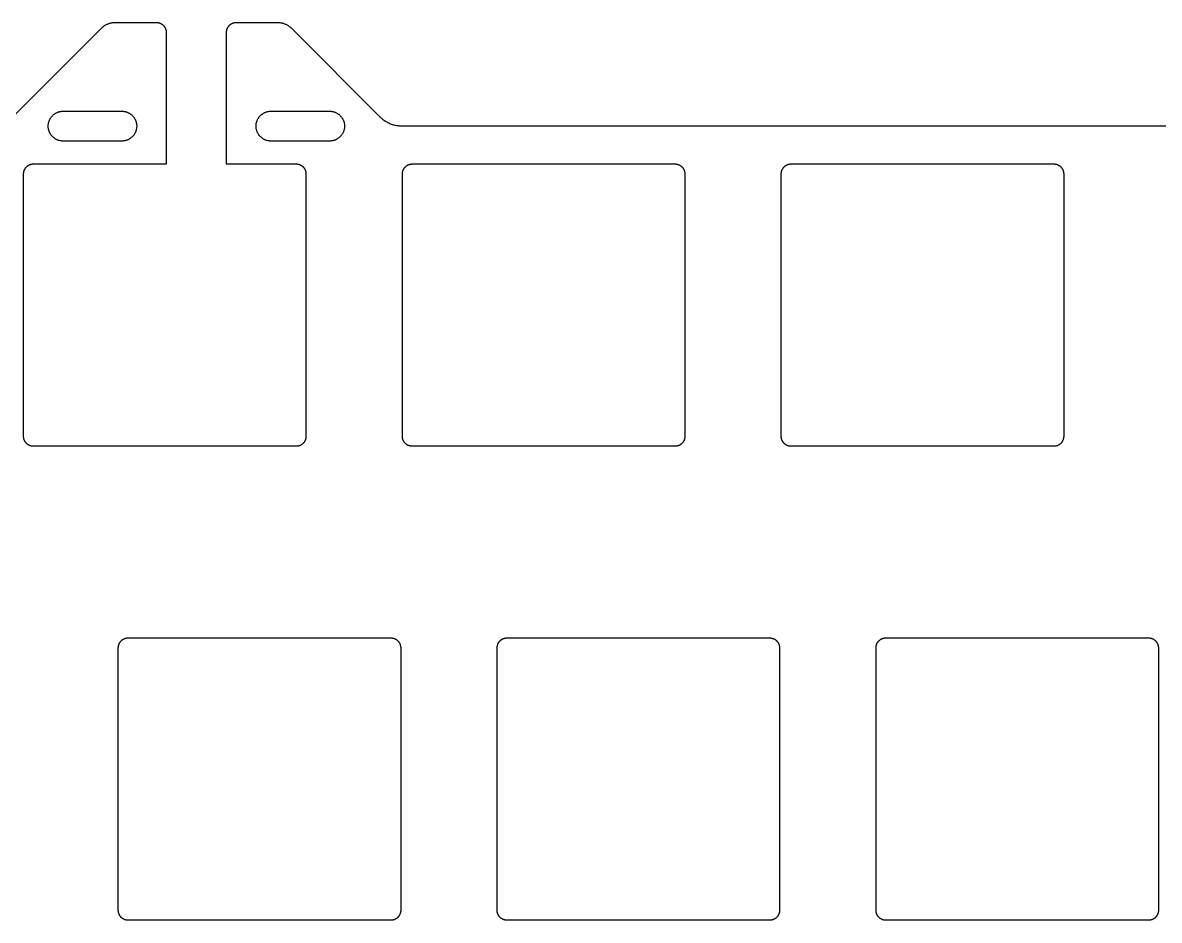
# Model space of a CAD drawing. Header units: millimetres. Extents: x -9 to 295, y -114 to 14.
# Drawn here: x 178.6 to 235.7, y -30.9 to 14.2 of the extents above; entities that cross this region are included whole.
import ezdxf

# ---------------------------------------------------------------- set-up
doc = ezdxf.new("R2010")
doc.units = ezdxf.units.MM
doc.layers.add('Layer 01', color=18, linetype='Continuous', true_color=0x000000)

msp = doc.modelspace()

# ---------------------------------------------------------------- linework, layer by layer
at = {"layer": 'Layer 01'}
msp.add_lwpolyline([(265.904, 9), (197.646, 9), (197.595, 9.001), (197.544, 9.004), (197.493, 9.008), (197.442, 9.014), (197.391, 9.022), (197.341, 9.031), (197.291, 9.043), (197.242, 9.056), (197.193, 9.07), (197.144, 9.087), (197.096, 9.105), (197.049, 9.124), (197.002, 9.145), (196.956, 9.168), (196.911, 9.193), (196.867, 9.218), (196.824, 9.246), (196.781, 9.275), (196.74, 9.305), (196.7, 9.336), (196.661, 9.369), (196.622, 9.404), (196.586, 9.439), (192.118, 13.907), (192.093, 13.931), (192.068, 13.954), (192.042, 13.976), (192.015, 13.997), (191.987, 14.017), (191.959, 14.036), (191.93, 14.054), (191.901, 14.072), (191.871, 14.088), (191.84, 14.103), (191.809, 14.117), (191.778, 14.13), (191.746, 14.142), (191.713, 14.153), (191.681, 14.163), (191.648, 14.172), (191.614, 14.179), (191.581, 14.185), (191.547, 14.191), (191.513, 14.195), (191.479, 14.198), (191.445, 14.199), (191.411, 14.2), (189.325, 14.2), (189.308, 14.2), (189.291, 14.199), (189.274, 14.197), (189.257, 14.195), (189.24, 14.193), (189.223, 14.19), (189.207, 14.186), (189.19, 14.181), (189.174, 14.177), (189.158, 14.171), (189.142, 14.165), (189.126, 14.159), (189.11, 14.152), (189.095, 14.144), (189.08, 14.136), (189.065, 14.127), (189.051, 14.118), (189.037, 14.108), (189.023, 14.098), (189.009, 14.088), (188.996, 14.077), (188.984, 14.065), (188.971, 14.054), (188.96, 14.041), (188.948, 14.029), (188.937, 14.016), (188.927, 14.002), (188.917, 13.988), (188.907, 13.974), (188.898, 13.96), (188.889, 13.945), (188.881, 13.93), (188.873, 13.915), (188.866, 13.899), (188.86, 13.883), (188.854, 13.867), (188.848, 13.851), (188.844, 13.835), (188.839, 13.818), (188.835, 13.802), (188.832, 13.785), (188.83, 13.768), (188.828, 13.751), (188.826, 13.734), (188.825, 13.717), (188.825, 13.7), (188.825, 7.1), (192.337, 7.1), (192.354, 7.1), (192.371, 7.099), (192.388, 7.097), (192.405, 7.095), (192.421, 7.093), (192.438, 7.09), (192.455, 7.086), (192.471, 7.081), (192.488, 7.077), (192.504, 7.071), (192.52, 7.065), (192.536, 7.059), (192.551, 7.052), (192.567, 7.044), (192.582, 7.036), (192.596, 7.027), (192.611, 7.018), (192.625, 7.008), (192.639, 6.998), (192.652, 6.988), (192.665, 6.977), (192.678, 6.965), (192.69, 6.954), (192.702, 6.941), (192.713, 6.929), (192.724, 6.916), (192.735, 6.902), (192.745, 6.888), (192.755, 6.874), (192.764, 6.86), (192.772, 6.845), (192.78, 6.83), (192.788, 6.815), (192.795, 6.799), (192.802, 6.783), (192.808, 6.767), (192.813, 6.751), (192.818, 6.735), (192.822, 6.718), (192.826, 6.702), (192.829, 6.685), (192.832, 6.668), (192.834, 6.651), (192.835, 6.634), (192.836, 6.617), (192.837, 6.6), (192.837, -6.6), (192.836, -6.617), (192.835, -6.634), (192.834, -6.651), (192.832, -6.668), (192.829, -6.685), (192.826, -6.702), (192.822, -6.718), (192.818, -6.735), (192.813, -6.751), (192.808, -6.767), (192.802, -6.783), (192.795, -6.799), (192.788, -6.815), (192.78, -6.83), (192.772, -6.845), (192.764, -6.86), (192.755, -6.874), (192.745, -6.888), (192.735, -6.902), (192.724, -6.916), (192.713, -6.929), (192.702, -6.941), (192.69, -6.954), (192.678, -6.965), (192.665, -6.977), (192.652, -6.988), (192.639, -6.998), (192.625, -7.008), (192.611, -7.018), (192.596, -7.027), (192.582, -7.036), (192.567, -7.044), (192.551, -7.052), (192.536, -7.059), (192.52, -7.065), (192.504, -7.071), (192.488, -7.077), (192.471, -7.081), (192.455, -7.086), (192.438, -7.09), (192.421, -7.093), (192.405, -7.095), (192.388, -7.097), (192.371, -7.099), (192.354, -7.1), (192.337, -7.1), (179.137, -7.1), (179.119, -7.1), (179.102, -7.099), (179.085, -7.097), (179.068, -7.095), (179.052, -7.093), (179.035, -7.09), (179.018, -7.086), (179.002, -7.081), (178.985, -7.077), (178.969, -7.071), (178.953, -7.065), (178.937, -7.059), (178.922, -7.052), (178.906, -7.044), (178.891, -7.036), (178.877, -7.027), (178.862, -7.018), (178.848, -7.008), (178.834, -6.998), (178.821, -6.988), (178.808, -6.977), (178.795, -6.965), (178.783, -6.954), (178.771, -6.941), (178.76, -6.929), (178.749, -6.916), (178.738, -6.902), (178.728, -6.888), (178.718, -6.874), (178.709, -6.86), (178.701, -6.845), (178.693, -6.83), (178.685, -6.815), (178.678, -6.799), (178.671, -6.783), (178.665, -6.767), (178.66, -6.751), (178.655, -6.735), (178.651, -6.718), (178.647, -6.702), (178.644, -6.685), (178.641, -6.668), (178.639, -6.651), (178.638, -6.634), (178.637, -6.617), (178.637, -6.6), (178.637, 6.6), (178.637, 6.617), (178.638, 6.634), (178.639, 6.651), (178.641, 6.668), (178.644, 6.685), (178.647, 6.702), (178.651, 6.718), (178.655, 6.735), (178.66, 6.751), (178.665, 6.767), (178.671, 6.783), (178.678, 6.799), (178.685, 6.815), (178.693, 6.83), (178.701, 6.845), (178.709, 6.86), (178.718, 6.874), (178.728, 6.888), (178.738, 6.902), (178.749, 6.916), (178.76, 6.929), (178.771, 6.941), (178.783, 6.954), (178.795, 6.965), (178.808, 6.977), (178.821, 6.988), (178.834, 6.998), (178.848, 7.008), (178.862, 7.018), (178.877, 7.027), (178.891, 7.036), (178.906, 7.044), (178.922, 7.052), (178.937, 7.059), (178.953, 7.065), (178.969, 7.071), (178.985, 7.077), (179.002, 7.081), (179.018, 7.086), (179.035, 7.09), (179.052, 7.093), (179.068, 7.095), (179.085, 7.097), (179.102, 7.099), (179.119, 7.1), (179.137, 7.1), (185.825, 7.1), (185.825, 13.7), (185.825, 13.717), (185.824, 13.734), (185.822, 13.751), (185.82, 13.768), (185.818, 13.785), (185.815, 13.802), (185.811, 13.818), (185.806, 13.835), (185.802, 13.851), (185.796, 13.867), (185.79, 13.883), (185.784, 13.899), (185.777, 13.915), (185.769, 13.93), (185.761, 13.945), (185.752, 13.96), (185.743, 13.974), (185.733, 13.988), (185.723, 14.002), (185.713, 14.016), (185.702, 14.029), (185.69, 14.041), (185.679, 14.054), (185.666, 14.065), (185.654, 14.077), (185.641, 14.088), (185.627, 14.098), (185.613, 14.108), (185.599, 14.118), (185.585, 14.127), (185.57, 14.136), (185.555, 14.144), (185.54, 14.152), (185.524, 14.159), (185.508, 14.165), (185.492, 14.171), (185.476, 14.177), (185.46, 14.181), (185.443, 14.186), (185.427, 14.19), (185.41, 14.193), (185.393, 14.195), (185.376, 14.197), (185.359, 14.199), (185.342, 14.2), (185.325, 14.2), (183.239, 14.2), (183.205, 14.199), (183.171, 14.198), (183.137, 14.195), (183.103, 14.191), (183.069, 14.185), (183.036, 14.179), (183.002, 14.172), (182.969, 14.163), (182.937, 14.153), (182.904, 14.142), (182.872, 14.13), (182.841, 14.117), (182.81, 14.103), (182.779, 14.088), (182.749, 14.072), (182.72, 14.054), (182.691, 14.036), (182.663, 14.017), (182.635, 13.997), (182.608, 13.976), (182.582, 13.954), (182.557, 13.931), (182.532, 13.907), (178.064, 9.439)], dxfattribs=at)
for points in [[(180.625, 9.75), (183.575, 9.75), (183.601, 9.75), (183.627, 9.748), (183.653, 9.746), (183.678, 9.743), (183.704, 9.739), (183.729, 9.734), (183.754, 9.728), (183.78, 9.722), (183.804, 9.714), (183.829, 9.706), (183.853, 9.697), (183.877, 9.687), (183.9, 9.676), (183.924, 9.664), (183.946, 9.652), (183.969, 9.638), (183.99, 9.625), (184.012, 9.61), (184.032, 9.594), (184.053, 9.578), (184.072, 9.561), (184.091, 9.544), (184.11, 9.526), (184.128, 9.507), (184.145, 9.488), (184.161, 9.468), (184.177, 9.447), (184.192, 9.426), (184.207, 9.405), (184.22, 9.382), (184.233, 9.36), (184.245, 9.337), (184.256, 9.314), (184.267, 9.29), (184.276, 9.266), (184.285, 9.242), (184.293, 9.217), (184.3, 9.192), (184.306, 9.167), (184.312, 9.142), (184.316, 9.116), (184.32, 9.09), (184.322, 9.065), (184.324, 9.039), (184.325, 9.013), (184.325, 8.987), (184.324, 8.961), (184.322, 8.935), (184.32, 8.91), (184.316, 8.884), (184.312, 8.858), (184.306, 8.833), (184.3, 8.808), (184.293, 8.783), (184.285, 8.758), (184.276, 8.734), (184.267, 8.71), (184.256, 8.686), (184.245, 8.663), (184.233, 8.64), (184.22, 8.618), (184.207, 8.596), (184.192, 8.574), (184.177, 8.553), (184.161, 8.532), (184.145, 8.512), (184.128, 8.493), (184.11, 8.474), (184.091, 8.456), (184.072, 8.439), (184.053, 8.422), (184.032, 8.406), (184.012, 8.39), (183.99, 8.376), (183.969, 8.362), (183.946, 8.348), (183.924, 8.336), (183.9, 8.324), (183.877, 8.313), (183.853, 8.303), (183.829, 8.294), (183.804, 8.286), (183.78, 8.278), (183.754, 8.272), (183.729, 8.266), (183.704, 8.261), (183.678, 8.257), (183.653, 8.254), (183.627, 8.252), (183.601, 8.25), (183.575, 8.25), (180.625, 8.25), (180.599, 8.25), (180.573, 8.252), (180.547, 8.254), (180.522, 8.257), (180.496, 8.261), (180.471, 8.266), (180.446, 8.272), (180.42, 8.278), (180.396, 8.286), (180.371, 8.294), (180.347, 8.303), (180.323, 8.313), (180.3, 8.324), (180.276, 8.336), (180.254, 8.348), (180.231, 8.362), (180.21, 8.376), (180.188, 8.39), (180.168, 8.406), (180.147, 8.422), (180.128, 8.439), (180.109, 8.456), (180.09, 8.474), (180.072, 8.493), (180.055, 8.512), (180.039, 8.532), (180.023, 8.553), (180.008, 8.574), (179.993, 8.596), (179.98, 8.618), (179.967, 8.64), (179.955, 8.663), (179.944, 8.686), (179.933, 8.71), (179.924, 8.734), (179.915, 8.758), (179.907, 8.783), (179.9, 8.808), (179.894, 8.833), (179.888, 8.858), (179.884, 8.884), (179.88, 8.91), (179.878, 8.935), (179.876, 8.961), (179.875, 8.987), (179.875, 9.013), (179.876, 9.039), (179.878, 9.065), (179.88, 9.09), (179.884, 9.116), (179.888, 9.142), (179.894, 9.167), (179.9, 9.192), (179.907, 9.217), (179.915, 9.242), (179.924, 9.266), (179.933, 9.29), (179.944, 9.314), (179.955, 9.337), (179.967, 9.36), (179.98, 9.382), (179.993, 9.405), (180.008, 9.426), (180.023, 9.447), (180.039, 9.468), (180.055, 9.488), (180.072, 9.507), (180.09, 9.526), (180.109, 9.544), (180.128, 9.561), (180.147, 9.578), (180.168, 9.594), (180.188, 9.61), (180.21, 9.625), (180.231, 9.638), (180.254, 9.652), (180.276, 9.664), (180.3, 9.676), (180.323, 9.687), (180.347, 9.697), (180.371, 9.706), (180.396, 9.714), (180.42, 9.722), (180.446, 9.728), (180.471, 9.734), (180.496, 9.739), (180.522, 9.743), (180.547, 9.746), (180.573, 9.748), (180.599, 9.75)], [(191.075, 9.75), (194.025, 9.75), (194.051, 9.75), (194.077, 9.748), (194.103, 9.746), (194.128, 9.743), (194.154, 9.739), (194.179, 9.734), (194.204, 9.728), (194.23, 9.722), (194.254, 9.714), (194.279, 9.706), (194.303, 9.697), (194.327, 9.687), (194.35, 9.676), (194.374, 9.664), (194.396, 9.652), (194.419, 9.638), (194.44, 9.625), (194.462, 9.61), (194.482, 9.594), (194.503, 9.578), (194.522, 9.561), (194.541, 9.544), (194.56, 9.526), (194.578, 9.507), (194.595, 9.488), (194.611, 9.468), (194.627, 9.447), (194.642, 9.426), (194.657, 9.405), (194.67, 9.382), (194.683, 9.36), (194.695, 9.337), (194.706, 9.314), (194.717, 9.29), (194.726, 9.266), (194.735, 9.242), (194.743, 9.217), (194.75, 9.192), (194.756, 9.167), (194.762, 9.142), (194.766, 9.116), (194.77, 9.09), (194.772, 9.065), (194.774, 9.039), (194.775, 9.013), (194.775, 8.987), (194.774, 8.961), (194.772, 8.935), (194.77, 8.91), (194.766, 8.884), (194.762, 8.858), (194.756, 8.833), (194.75, 8.808), (194.743, 8.783), (194.735, 8.758), (194.726, 8.734), (194.717, 8.71), (194.706, 8.686), (194.695, 8.663), (194.683, 8.64), (194.67, 8.618), (194.657, 8.596), (194.642, 8.574), (194.627, 8.553), (194.611, 8.532), (194.595, 8.512), (194.578, 8.493), (194.56, 8.474), (194.541, 8.456), (194.522, 8.439), (194.503, 8.422), (194.482, 8.406), (194.462, 8.39), (194.44, 8.376), (194.419, 8.362), (194.396, 8.348), (194.374, 8.336), (194.35, 8.324), (194.327, 8.313), (194.303, 8.303), (194.279, 8.294), (194.254, 8.286), (194.23, 8.278), (194.204, 8.272), (194.179, 8.266), (194.154, 8.261), (194.128, 8.257), (194.103, 8.254), (194.077, 8.252), (194.051, 8.25), (194.025, 8.25), (191.075, 8.25), (191.049, 8.25), (191.023, 8.252), (190.997, 8.254), (190.972, 8.257), (190.946, 8.261), (190.921, 8.266), (190.896, 8.272), (190.87, 8.278), (190.846, 8.286), (190.821, 8.294), (190.797, 8.303), (190.773, 8.313), (190.75, 8.324), (190.726, 8.336), (190.704, 8.348), (190.681, 8.362), (190.66, 8.376), (190.638, 8.39), (190.618, 8.406), (190.597, 8.422), (190.578, 8.439), (190.559, 8.456), (190.54, 8.474), (190.522, 8.493), (190.505, 8.512), (190.489, 8.532), (190.473, 8.553), (190.458, 8.574), (190.443, 8.596), (190.43, 8.618), (190.417, 8.64), (190.405, 8.663), (190.394, 8.686), (190.383, 8.71), (190.374, 8.734), (190.365, 8.758), (190.357, 8.783), (190.35, 8.808), (190.344, 8.833), (190.338, 8.858), (190.334, 8.884), (190.33, 8.91), (190.328, 8.935), (190.326, 8.961), (190.325, 8.987), (190.325, 9.013), (190.326, 9.039), (190.328, 9.065), (190.33, 9.09), (190.334, 9.116), (190.338, 9.142), (190.344, 9.167), (190.35, 9.192), (190.357, 9.217), (190.365, 9.242), (190.374, 9.266), (190.383, 9.29), (190.394, 9.314), (190.405, 9.337), (190.417, 9.36), (190.43, 9.382), (190.443, 9.405), (190.458, 9.426), (190.473, 9.447), (190.489, 9.468), (190.505, 9.488), (190.522, 9.507), (190.54, 9.526), (190.559, 9.544), (190.578, 9.561), (190.597, 9.578), (190.618, 9.594), (190.638, 9.61), (190.66, 9.625), (190.681, 9.638), (190.704, 9.652), (190.726, 9.664), (190.75, 9.676), (190.773, 9.687), (190.797, 9.697), (190.821, 9.706), (190.846, 9.714), (190.87, 9.722), (190.896, 9.728), (190.921, 9.734), (190.946, 9.739), (190.972, 9.743), (190.997, 9.746), (191.023, 9.748), (191.049, 9.75)], [(211.387, 7.1), (211.404, 7.1), (211.421, 7.099), (211.438, 7.097), (211.455, 7.095), (211.471, 7.093), (211.488, 7.09), (211.505, 7.086), (211.521, 7.081), (211.538, 7.077), (211.554, 7.071), (211.57, 7.065), (211.586, 7.059), (211.601, 7.052), (211.617, 7.044), (211.632, 7.036), (211.646, 7.027), (211.661, 7.018), (211.675, 7.008), (211.689, 6.998), (211.702, 6.988), (211.715, 6.977), (211.728, 6.965), (211.74, 6.954), (211.752, 6.941), (211.763, 6.929), (211.774, 6.916), (211.785, 6.902), (211.795, 6.888), (211.805, 6.874), (211.814, 6.86), (211.822, 6.845), (211.83, 6.83), (211.838, 6.815), (211.845, 6.799), (211.852, 6.783), (211.858, 6.767), (211.863, 6.751), (211.868, 6.735), (211.872, 6.718), (211.876, 6.702), (211.879, 6.685), (211.882, 6.668), (211.884, 6.651), (211.885, 6.634), (211.886, 6.617), (211.887, 6.6), (211.887, -6.6), (211.886, -6.617), (211.885, -6.634), (211.884, -6.651), (211.882, -6.668), (211.879, -6.685), (211.876, -6.702), (211.872, -6.718), (211.868, -6.735), (211.863, -6.751), (211.858, -6.767), (211.852, -6.783), (211.845, -6.799), (211.838, -6.815), (211.83, -6.83), (211.822, -6.845), (211.814, -6.86), (211.805, -6.874), (211.795, -6.888), (211.785, -6.902), (211.774, -6.916), (211.763, -6.929), (211.752, -6.941), (211.74, -6.954), (211.728, -6.965), (211.715, -6.977), (211.702, -6.988), (211.689, -6.998), (211.675, -7.008), (211.661, -7.018), (211.646, -7.027), (211.632, -7.036), (211.617, -7.044), (211.601, -7.052), (211.586, -7.059), (211.57, -7.065), (211.554, -7.071), (211.538, -7.077), (211.521, -7.081), (211.505, -7.086), (211.488, -7.09), (211.471, -7.093), (211.455, -7.095), (211.438, -7.097), (211.421, -7.099), (211.404, -7.1), (211.387, -7.1), (198.187, -7.1), (198.169, -7.1), (198.152, -7.099), (198.135, -7.097), (198.118, -7.095), (198.102, -7.093), (198.085, -7.09), (198.068, -7.086), (198.052, -7.081), (198.035, -7.077), (198.019, -7.071), (198.003, -7.065), (197.987, -7.059), (197.972, -7.052), (197.956, -7.044), (197.941, -7.036), (197.927, -7.027), (197.912, -7.018), (197.898, -7.008), (197.884, -6.998), (197.871, -6.988), (197.858, -6.977), (197.845, -6.965), (197.833, -6.954), (197.821, -6.941), (197.81, -6.929), (197.799, -6.916), (197.788, -6.902), (197.778, -6.888), (197.768, -6.874), (197.759, -6.86), (197.751, -6.845), (197.743, -6.83), (197.735, -6.815), (197.728, -6.799), (197.721, -6.783), (197.715, -6.767), (197.71, -6.751), (197.705, -6.735), (197.701, -6.718), (197.697, -6.702), (197.694, -6.685), (197.691, -6.668), (197.689, -6.651), (197.688, -6.634), (197.687, -6.617), (197.687, -6.6), (197.687, 6.6), (197.687, 6.617), (197.688, 6.634), (197.689, 6.651), (197.691, 6.668), (197.694, 6.685), (197.697, 6.702), (197.701, 6.718), (197.705, 6.735), (197.71, 6.751), (197.715, 6.767), (197.721, 6.783), (197.728, 6.799), (197.735, 6.815), (197.743, 6.83), (197.751, 6.845), (197.759, 6.86), (197.768, 6.874), (197.778, 6.888), (197.788, 6.902), (197.799, 6.916), (197.81, 6.929), (197.821, 6.941), (197.833, 6.954), (197.845, 6.965), (197.858, 6.977), (197.871, 6.988), (197.884, 6.998), (197.898, 7.008), (197.912, 7.018), (197.927, 7.027), (197.941, 7.036), (197.956, 7.044), (197.972, 7.052), (197.987, 7.059), (198.003, 7.065), (198.019, 7.071), (198.035, 7.077), (198.052, 7.081), (198.068, 7.086), (198.085, 7.09), (198.102, 7.093), (198.118, 7.095), (198.135, 7.097), (198.152, 7.099), (198.169, 7.1), (198.187, 7.1)], [(230.437, 7.1), (230.454, 7.1), (230.471, 7.099), (230.488, 7.097), (230.505, 7.095), (230.521, 7.093), (230.538, 7.09), (230.555, 7.086), (230.571, 7.081), (230.588, 7.077), (230.604, 7.071), (230.62, 7.065), (230.636, 7.059), (230.651, 7.052), (230.667, 7.044), (230.682, 7.036), (230.696, 7.027), (230.711, 7.018), (230.725, 7.008), (230.739, 6.998), (230.752, 6.988), (230.765, 6.977), (230.778, 6.965), (230.79, 6.954), (230.802, 6.941), (230.813, 6.929), (230.824, 6.916), (230.835, 6.902), (230.845, 6.888), (230.855, 6.874), (230.864, 6.86), (230.872, 6.845), (230.88, 6.83), (230.888, 6.815), (230.895, 6.799), (230.902, 6.783), (230.908, 6.767), (230.913, 6.751), (230.918, 6.735), (230.922, 6.718), (230.926, 6.702), (230.929, 6.685), (230.932, 6.668), (230.934, 6.651), (230.935, 6.634), (230.936, 6.617), (230.937, 6.6), (230.937, -6.6), (230.936, -6.617), (230.935, -6.634), (230.934, -6.651), (230.932, -6.668), (230.929, -6.685), (230.926, -6.702), (230.922, -6.718), (230.918, -6.735), (230.913, -6.751), (230.908, -6.767), (230.902, -6.783), (230.895, -6.799), (230.888, -6.815), (230.88, -6.83), (230.872, -6.845), (230.864, -6.86), (230.855, -6.874), (230.845, -6.888), (230.835, -6.902), (230.824, -6.916), (230.813, -6.929), (230.802, -6.941), (230.79, -6.954), (230.778, -6.965), (230.765, -6.977), (230.752, -6.988), (230.739, -6.998), (230.725, -7.008), (230.711, -7.018), (230.696, -7.027), (230.682, -7.036), (230.667, -7.044), (230.651, -7.052), (230.636, -7.059), (230.62, -7.065), (230.604, -7.071), (230.588, -7.077), (230.571, -7.081), (230.555, -7.086), (230.538, -7.09), (230.521, -7.093), (230.505, -7.095), (230.488, -7.097), (230.471, -7.099), (230.454, -7.1), (230.437, -7.1), (217.237, -7.1), (217.219, -7.1), (217.202, -7.099), (217.185, -7.097), (217.168, -7.095), (217.152, -7.093), (217.135, -7.09), (217.118, -7.086), (217.102, -7.081), (217.085, -7.077), (217.069, -7.071), (217.053, -7.065), (217.037, -7.059), (217.022, -7.052), (217.006, -7.044), (216.991, -7.036), (216.977, -7.027), (216.962, -7.018), (216.948, -7.008), (216.934, -6.998), (216.921, -6.988), (216.908, -6.977), (216.895, -6.965), (216.883, -6.954), (216.871, -6.941), (216.86, -6.929), (216.849, -6.916), (216.838, -6.902), (216.828, -6.888), (216.818, -6.874), (216.809, -6.86), (216.801, -6.845), (216.793, -6.83), (216.785, -6.815), (216.778, -6.799), (216.771, -6.783), (216.765, -6.767), (216.76, -6.751), (216.755, -6.735), (216.751, -6.718), (216.747, -6.702), (216.744, -6.685), (216.741, -6.668), (216.739, -6.651), (216.738, -6.634), (216.737, -6.617), (216.737, -6.6), (216.737, 6.6), (216.737, 6.617), (216.738, 6.634), (216.739, 6.651), (216.741, 6.668), (216.744, 6.685), (216.747, 6.702), (216.751, 6.718), (216.755, 6.735), (216.76, 6.751), (216.765, 6.767), (216.771, 6.783), (216.778, 6.799), (216.785, 6.815), (216.793, 6.83), (216.801, 6.845), (216.809, 6.86), (216.818, 6.874), (216.828, 6.888), (216.838, 6.902), (216.849, 6.916), (216.86, 6.929), (216.871, 6.941), (216.883, 6.954), (216.895, 6.965), (216.908, 6.977), (216.921, 6.988), (216.934, 6.998), (216.948, 7.008), (216.962, 7.018), (216.977, 7.027), (216.991, 7.036), (217.006, 7.044), (217.022, 7.052), (217.037, 7.059), (217.053, 7.065), (217.069, 7.071), (217.085, 7.077), (217.102, 7.081), (217.118, 7.086), (217.135, 7.09), (217.152, 7.093), (217.168, 7.095), (217.185, 7.097), (217.202, 7.099), (217.219, 7.1), (217.237, 7.1)], [(197.1, -16.732), (197.117, -16.732), (197.134, -16.733), (197.151, -16.734), (197.168, -16.736), (197.185, -16.739), (197.202, -16.742), (197.218, -16.746), (197.235, -16.75), (197.251, -16.755), (197.267, -16.76), (197.283, -16.766), (197.299, -16.773), (197.315, -16.78), (197.33, -16.788), (197.345, -16.796), (197.36, -16.804), (197.374, -16.814), (197.388, -16.823), (197.402, -16.833), (197.416, -16.844), (197.429, -16.855), (197.441, -16.866), (197.454, -16.878), (197.465, -16.89), (197.477, -16.903), (197.488, -16.916), (197.498, -16.929), (197.508, -16.943), (197.518, -16.957), (197.527, -16.972), (197.536, -16.987), (197.544, -17.002), (197.552, -17.017), (197.559, -17.032), (197.565, -17.048), (197.571, -17.064), (197.577, -17.08), (197.581, -17.097), (197.586, -17.113), (197.59, -17.13), (197.593, -17.147), (197.595, -17.164), (197.597, -17.18), (197.599, -17.197), (197.6, -17.215), (197.6, -17.232), (197.6, -30.432), (197.6, -30.449), (197.599, -30.466), (197.597, -30.483), (197.595, -30.5), (197.593, -30.517), (197.59, -30.533), (197.586, -30.55), (197.581, -30.567), (197.577, -30.583), (197.571, -30.599), (197.565, -30.615), (197.559, -30.631), (197.552, -30.646), (197.544, -30.662), (197.536, -30.677), (197.527, -30.691), (197.518, -30.706), (197.508, -30.72), (197.498, -30.734), (197.488, -30.747), (197.477, -30.76), (197.465, -30.773), (197.454, -30.785), (197.441, -30.797), (197.429, -30.808), (197.416, -30.819), (197.402, -30.83), (197.388, -30.84), (197.374, -30.85), (197.36, -30.859), (197.345, -30.867), (197.33, -30.876), (197.315, -30.883), (197.299, -30.89), (197.283, -30.897), (197.267, -30.903), (197.251, -30.908), (197.235, -30.913), (197.218, -30.917), (197.202, -30.921), (197.185, -30.924), (197.168, -30.927), (197.151, -30.929), (197.134, -30.93), (197.117, -30.931), (197.1, -30.932), (183.9, -30.932), (183.883, -30.931), (183.866, -30.93), (183.849, -30.929), (183.832, -30.927), (183.815, -30.924), (183.798, -30.921), (183.782, -30.917), (183.765, -30.913), (183.749, -30.908), (183.733, -30.903), (183.717, -30.897), (183.701, -30.89), (183.685, -30.883), (183.67, -30.876), (183.655, -30.867), (183.64, -30.859), (183.626, -30.85), (183.612, -30.84), (183.598, -30.83), (183.584, -30.819), (183.571, -30.808), (183.559, -30.797), (183.546, -30.785), (183.535, -30.773), (183.523, -30.76), (183.512, -30.747), (183.502, -30.734), (183.492, -30.72), (183.482, -30.706), (183.473, -30.691), (183.464, -30.677), (183.456, -30.662), (183.448, -30.646), (183.441, -30.631), (183.435, -30.615), (183.429, -30.599), (183.423, -30.583), (183.419, -30.567), (183.414, -30.55), (183.41, -30.533), (183.407, -30.517), (183.405, -30.5), (183.403, -30.483), (183.401, -30.466), (183.4, -30.449), (183.4, -30.432), (183.4, -17.232), (183.4, -17.215), (183.401, -17.197), (183.403, -17.18), (183.405, -17.164), (183.407, -17.147), (183.41, -17.13), (183.414, -17.113), (183.419, -17.097), (183.423, -17.08), (183.429, -17.064), (183.435, -17.048), (183.441, -17.032), (183.448, -17.017), (183.456, -17.002), (183.464, -16.987), (183.473, -16.972), (183.482, -16.957), (183.492, -16.943), (183.502, -16.929), (183.512, -16.916), (183.523, -16.903), (183.535, -16.89), (183.546, -16.878), (183.559, -16.866), (183.571, -16.855), (183.584, -16.844), (183.598, -16.833), (183.612, -16.823), (183.626, -16.814), (183.64, -16.804), (183.655, -16.796), (183.67, -16.788), (183.685, -16.78), (183.701, -16.773), (183.717, -16.766), (183.733, -16.76), (183.749, -16.755), (183.765, -16.75), (183.782, -16.746), (183.798, -16.742), (183.815, -16.739), (183.832, -16.736), (183.849, -16.734), (183.866, -16.733), (183.883, -16.732), (183.9, -16.732)], [(216.15, -16.732), (216.167, -16.732), (216.184, -16.733), (216.201, -16.734), (216.218, -16.736), (216.235, -16.739), (216.252, -16.742), (216.268, -16.746), (216.285, -16.75), (216.301, -16.755), (216.317, -16.76), (216.333, -16.766), (216.349, -16.773), (216.365, -16.78), (216.38, -16.788), (216.395, -16.796), (216.41, -16.804), (216.424, -16.814), (216.438, -16.823), (216.452, -16.833), (216.466, -16.844), (216.479, -16.855), (216.491, -16.866), (216.504, -16.878), (216.515, -16.89), (216.527, -16.903), (216.538, -16.916), (216.548, -16.929), (216.558, -16.943), (216.568, -16.957), (216.577, -16.972), (216.586, -16.987), (216.594, -17.002), (216.602, -17.017), (216.609, -17.032), (216.615, -17.048), (216.621, -17.064), (216.627, -17.08), (216.631, -17.097), (216.636, -17.113), (216.64, -17.13), (216.643, -17.147), (216.645, -17.164), (216.647, -17.18), (216.649, -17.197), (216.65, -17.215), (216.65, -17.232), (216.65, -30.432), (216.65, -30.449), (216.649, -30.466), (216.647, -30.483), (216.645, -30.5), (216.643, -30.517), (216.64, -30.533), (216.636, -30.55), (216.631, -30.567), (216.627, -30.583), (216.621, -30.599), (216.615, -30.615), (216.609, -30.631), (216.602, -30.646), (216.594, -30.662), (216.586, -30.677), (216.577, -30.691), (216.568, -30.706), (216.558, -30.72), (216.548, -30.734), (216.538, -30.747), (216.527, -30.76), (216.515, -30.773), (216.504, -30.785), (216.491, -30.797), (216.479, -30.808), (216.466, -30.819), (216.452, -30.83), (216.438, -30.84), (216.424, -30.85), (216.41, -30.859), (216.395, -30.867), (216.38, -30.876), (216.365, -30.883), (216.349, -30.89), (216.333, -30.897), (216.317, -30.903), (216.301, -30.908), (216.285, -30.913), (216.268, -30.917), (216.252, -30.921), (216.235, -30.924), (216.218, -30.927), (216.201, -30.929), (216.184, -30.93), (216.167, -30.931), (216.15, -30.932), (202.95, -30.932), (202.933, -30.931), (202.916, -30.93), (202.899, -30.929), (202.882, -30.927), (202.865, -30.924), (202.848, -30.921), (202.832, -30.917), (202.815, -30.913), (202.799, -30.908), (202.783, -30.903), (202.767, -30.897), (202.751, -30.89), (202.735, -30.883), (202.72, -30.876), (202.705, -30.867), (202.69, -30.859), (202.676, -30.85), (202.662, -30.84), (202.648, -30.83), (202.634, -30.819), (202.621, -30.808), (202.609, -30.797), (202.596, -30.785), (202.585, -30.773), (202.573, -30.76), (202.562, -30.747), (202.552, -30.734), (202.542, -30.72), (202.532, -30.706), (202.523, -30.691), (202.514, -30.677), (202.506, -30.662), (202.498, -30.646), (202.491, -30.631), (202.485, -30.615), (202.479, -30.599), (202.473, -30.583), (202.469, -30.567), (202.464, -30.55), (202.46, -30.533), (202.457, -30.517), (202.455, -30.5), (202.453, -30.483), (202.451, -30.466), (202.45, -30.449), (202.45, -30.432), (202.45, -17.232), (202.45, -17.215), (202.451, -17.197), (202.453, -17.18), (202.455, -17.164), (202.457, -17.147), (202.46, -17.13), (202.464, -17.113), (202.469, -17.097), (202.473, -17.08), (202.479, -17.064), (202.485, -17.048), (202.491, -17.032), (202.498, -17.017), (202.506, -17.002), (202.514, -16.987), (202.523, -16.972), (202.532, -16.957), (202.542, -16.943), (202.552, -16.929), (202.562, -16.916), (202.573, -16.903), (202.585, -16.89), (202.596, -16.878), (202.609, -16.866), (202.621, -16.855), (202.634, -16.844), (202.648, -16.833), (202.662, -16.823), (202.676, -16.814), (202.69, -16.804), (202.705, -16.796), (202.72, -16.788), (202.735, -16.78), (202.751, -16.773), (202.767, -16.766), (202.783, -16.76), (202.799, -16.755), (202.815, -16.75), (202.832, -16.746), (202.848, -16.742), (202.865, -16.739), (202.882, -16.736), (202.899, -16.734), (202.916, -16.733), (202.933, -16.732), (202.95, -16.732)], [(235.2, -16.732), (235.217, -16.732), (235.234, -16.733), (235.251, -16.734), (235.268, -16.736), (235.285, -16.739), (235.302, -16.742), (235.318, -16.746), (235.335, -16.75), (235.351, -16.755), (235.367, -16.76), (235.383, -16.766), (235.399, -16.773), (235.415, -16.78), (235.43, -16.788), (235.445, -16.796), (235.46, -16.804), (235.474, -16.814), (235.488, -16.823), (235.502, -16.833), (235.516, -16.844), (235.529, -16.855), (235.541, -16.866), (235.554, -16.878), (235.565, -16.89), (235.577, -16.903), (235.588, -16.916), (235.598, -16.929), (235.608, -16.943), (235.618, -16.957), (235.627, -16.972), (235.636, -16.987), (235.644, -17.002), (235.652, -17.017), (235.659, -17.032), (235.665, -17.048), (235.671, -17.064), (235.677, -17.08), (235.681, -17.097), (235.686, -17.113), (235.69, -17.13), (235.693, -17.147), (235.695, -17.164), (235.697, -17.18), (235.699, -17.197), (235.7, -17.215), (235.7, -17.232), (235.7, -30.432), (235.7, -30.449), (235.699, -30.466), (235.697, -30.483), (235.695, -30.5), (235.693, -30.517), (235.69, -30.533), (235.686, -30.55), (235.681, -30.567), (235.677, -30.583), (235.671, -30.599), (235.665, -30.615), (235.659, -30.631), (235.652, -30.646), (235.644, -30.662), (235.636, -30.677), (235.627, -30.691), (235.618, -30.706), (235.608, -30.72), (235.598, -30.734), (235.588, -30.747), (235.577, -30.76), (235.565, -30.773), (235.554, -30.785), (235.541, -30.797), (235.529, -30.808), (235.516, -30.819), (235.502, -30.83), (235.488, -30.84), (235.474, -30.85), (235.46, -30.859), (235.445, -30.867), (235.43, -30.876), (235.415, -30.883), (235.399, -30.89), (235.383, -30.897), (235.367, -30.903), (235.351, -30.908), (235.335, -30.913), (235.318, -30.917), (235.302, -30.921), (235.285, -30.924), (235.268, -30.927), (235.251, -30.929), (235.234, -30.93), (235.217, -30.931), (235.2, -30.932), (222, -30.932), (221.983, -30.931), (221.966, -30.93), (221.949, -30.929), (221.932, -30.927), (221.915, -30.924), (221.898, -30.921), (221.882, -30.917), (221.865, -30.913), (221.849, -30.908), (221.833, -30.903), (221.817, -30.897), (221.801, -30.89), (221.785, -30.883), (221.77, -30.876), (221.755, -30.867), (221.74, -30.859), (221.726, -30.85), (221.712, -30.84), (221.698, -30.83), (221.684, -30.819), (221.671, -30.808), (221.659, -30.797), (221.646, -30.785), (221.635, -30.773), (221.623, -30.76), (221.612, -30.747), (221.602, -30.734), (221.592, -30.72), (221.582, -30.706), (221.573, -30.691), (221.564, -30.677), (221.556, -30.662), (221.548, -30.646), (221.541, -30.631), (221.535, -30.615), (221.529, -30.599), (221.523, -30.583), (221.519, -30.567), (221.514, -30.55), (221.51, -30.533), (221.507, -30.517), (221.505, -30.5), (221.503, -30.483), (221.501, -30.466), (221.5, -30.449), (221.5, -30.432), (221.5, -17.232), (221.5, -17.215), (221.501, -17.197), (221.503, -17.18), (221.505, -17.164), (221.507, -17.147), (221.51, -17.13), (221.514, -17.113), (221.519, -17.097), (221.523, -17.08), (221.529, -17.064), (221.535, -17.048), (221.541, -17.032), (221.548, -17.017), (221.556, -17.002), (221.564, -16.987), (221.573, -16.972), (221.582, -16.957), (221.592, -16.943), (221.602, -16.929), (221.612, -16.916), (221.623, -16.903), (221.635, -16.89), (221.646, -16.878), (221.659, -16.866), (221.671, -16.855), (221.684, -16.844), (221.698, -16.833), (221.712, -16.823), (221.726, -16.814), (221.74, -16.804), (221.755, -16.796), (221.77, -16.788), (221.785, -16.78), (221.801, -16.773), (221.817, -16.766), (221.833, -16.76), (221.849, -16.755), (221.865, -16.75), (221.882, -16.746), (221.898, -16.742), (221.915, -16.739), (221.932, -16.736), (221.949, -16.734), (221.966, -16.733), (221.983, -16.732), (222, -16.732)]]:
    msp.add_lwpolyline(points, close=True, dxfattribs=at)

doc.saveas('drawing.dxf')
